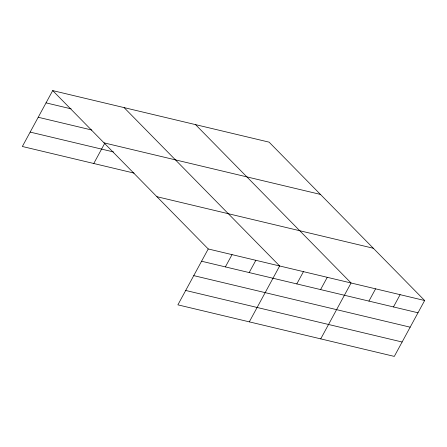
<?xml version="1.0" encoding="UTF-8"?>
<svg xmlns="http://www.w3.org/2000/svg" width="447" height="447" viewBox="0 0 447 447"><rect width="100%" height="100%" fill="white"/><g stroke="black" fill="none" stroke-linecap="round" stroke-linejoin="round"><path stroke-width="0.67" d="M52.696 90.601L208.235 248.962L177.889 304.848L394.304 356.399L424.65 300.513L269.111 142.152L52.696 90.601L22.35 146.487L134.106 173.106M93.769 163.501L104.805 143.174M225.377 266.904L232.043 254.634M249.186 272.575L255.846 260.305M249.309 321.857L279.654 265.976L124.11 107.615M296.797 283.918L303.457 271.642M320.6 289.583L327.265 277.313M320.728 338.871L351.068 282.985L195.529 124.624M368.931 301.099L375.597 288.829M393.461 306.944L400.121 294.668M46.03 102.871L71.157 108.856M38.218 117.265L91.78 130.027M104.022 142.861L320.438 194.411M30.167 132.094L113.482 151.941M156.908 196.702L373.323 248.253M208.235 248.962L424.65 300.513M201.575 261.232L417.99 312.783M193.758 275.626L410.173 327.176M185.706 290.455L402.121 342.005"/></g></svg>
